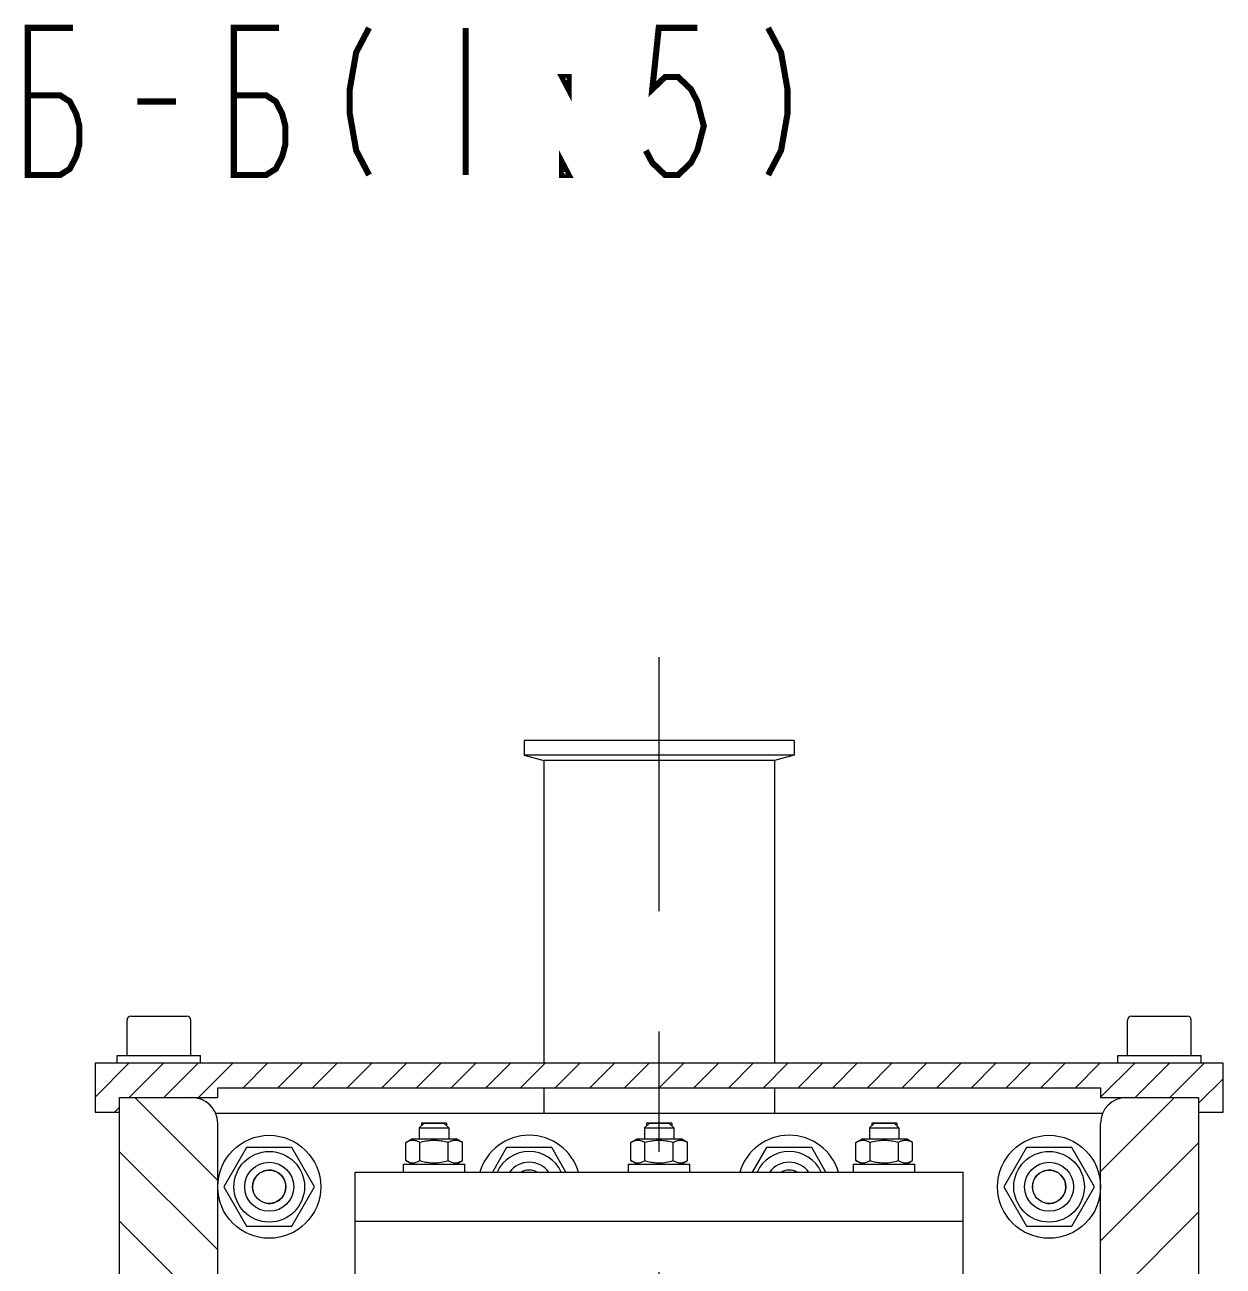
# Model space of a CAD drawing. Header units: millimetres. Extents: x 0 to 1189, y 0 to 841.
# Drawn here: x 127.3 to 176.2, y 470.7 to 521.3 of the extents above; entities that cross this region are included whole.
import ezdxf

# ---------------------------------------------------------------- set-up
doc = ezdxf.new("R2010")
doc.units = ezdxf.units.MM
doc.header["$LTSCALE"] = 65.395
doc.linetypes.add('CENTER', pattern=[0.6, 0.375, -0.075, 0.075, -0.075])
doc.layers.get('0').update_dxf_attribs({"linetype": 'CONTINUOUS'})
doc.layers.add('ALL_AXIS', color=7, linetype='CONTINUOUS')
doc.layers.add('ALL_CHAMFER', color=7, linetype='CONTINUOUS')

msp = doc.modelspace()

# ---------------------------------------------------------------- linework, layer by layer
at = {"color": 2, "linetype": 'CONTINUOUS'}
for p, q in [((131.54535422, 478.94326712), (130.16640178, 477.56431468)), ((132.95956778, 478.94326712), (131.55956778, 477.54326712)), ((134.37378134, 478.94326712), (132.97378134, 477.54326712)), ((135.7879949, 478.94326712), (134.3879949, 477.54326712)), ((137.20220847, 478.94326712), (136.20220847, 477.94326712)), ((138.61642203, 478.94326712), (137.61642203, 477.94326712)), ((140.03063559, 478.94326712), (139.03063559, 477.94326712)), ((141.44484915, 478.94326712), (140.44484915, 477.94326712)), ((142.85906272, 478.94326712), (141.85906272, 477.94326712)), ((144.27327628, 478.94326712), (143.27327628, 477.94326712)), ((145.68748984, 478.94326712), (144.68748984, 477.94326712)), ((147.1017034, 478.94326712), (146.1017034, 477.94326712)), ((148.51591697, 478.94326712), (147.51591697, 477.94326712)), ((149.93013053, 478.94326712), (148.93013053, 477.94326712)), ((151.34434409, 478.94326712), (150.34434409, 477.94326712)), ((152.75855765, 478.94326712), (151.75855765, 477.94326712)), ((154.17277122, 478.94326712), (153.17277122, 477.94326712)), ((155.58698478, 478.94326712), (154.58698478, 477.94326712)), ((157.00119834, 478.94326712), (156.00119834, 477.94326712)), ((158.4154119, 478.94326712), (157.4154119, 477.94326712)), ((159.82962546, 478.94326712), (158.82962546, 477.94326712)), ((161.24383903, 478.94326712), (160.24383903, 477.94326712)), ((162.65805259, 478.94326712), (161.65805259, 477.94326712)), ((164.07226615, 478.94326712), (163.07226615, 477.94326712)), ((165.48647971, 478.94326712), (164.48647971, 477.94326712)), ((166.90069328, 478.94326712), (165.90069328, 477.94326712)), ((168.31490684, 478.94326712), (167.31490684, 477.94326712)), ((169.7291204, 478.94326712), (168.7291204, 477.94326712)), ((171.14333396, 478.94326712), (170.14333396, 477.94326712)), ((172.55754753, 478.94326712), (171.16640178, 477.55212137)), ((173.97176109, 478.94326712), (172.57176109, 477.54326712)), ((175.38597465, 478.94326712), (173.98597465, 477.54326712)), ((176.16640178, 478.30948069), (175.16640178, 477.30948069)), ((131.78442009, 477.54326712), (135.16640178, 474.16128544)), ((174.17995697, 477.54326712), (171.16640178, 474.52971193)), ((131.16640178, 477.15010112), (130.95956778, 476.94326712)), ((143.47313504, 476.50326712), (143.47313504, 476.38986966)), ((144.49992996, 476.50326712), (144.49992996, 476.38986966)), ((152.65300432, 476.50326712), (152.65300432, 476.38986966)), ((153.67979924, 476.50326712), (153.67979924, 476.38986966)), ((161.8328736, 476.50326712), (161.8328736, 476.38986966)), ((162.85966852, 476.50326712), (162.85966852, 476.38986966)), ((131.16640178, 475.33285832), (135.16640178, 471.33285832)), ((175.16640178, 475.7012848), (171.16640178, 471.7012848)), ((175.16640178, 472.87285768), (171.16640178, 468.87285768)), ((131.16640178, 472.50443119), (135.16640178, 468.50443119))]:
    msp.add_line(p, q, dxfattribs=at)
at = {"color": 7, "linetype": 'CONTINUOUS'}
for p, q in [((130.16640178, 478.94326712), (130.16640178, 476.94326712)), ((176.16640178, 478.94326712), (130.16640178, 478.94326712)), ((176.16640178, 476.94326712), (176.16640178, 478.94326712)), ((135.16640178, 477.54326712), (135.16640178, 477.94326712)), ((135.16640178, 477.94326712), (171.16640178, 477.94326712)), ((171.16640178, 477.94326712), (171.16640178, 477.54326712)), ((131.16640178, 413.54326712), (131.16640178, 477.54326712)), ((131.16640178, 477.54326712), (135.16640178, 477.54326712)), ((171.16640178, 477.54326712), (175.16640178, 477.54326712)), ((175.16640178, 477.54326712), (175.16640178, 413.54326712)), ((130.16640178, 476.94326712), (131.16640178, 476.94326712)), ((135.07852054, 476.90326712), (171.25428301, 476.90326712)), ((175.16640178, 476.94326712), (176.16640178, 476.94326712)), ((135.16640178, 420.74326712), (135.16640178, 476.48326712)), ((144.49992996, 476.50326712), (143.47313504, 476.50326712)), ((153.67979924, 476.50326712), (152.65300432, 476.50326712)), ((162.85966852, 476.50326712), (161.8328736, 476.50326712)), ((171.16640178, 420.74326712), (171.16640178, 476.48326712)), ((142.83183196, 475.7162157), (143.0865325, 475.86326712)), ((143.08653941, 475.86326712), (144.88652558, 475.86326712)), ((145.14123303, 475.7162157), (144.8865325, 475.86326712)), ((152.01170124, 475.7162157), (152.26640178, 475.86326712)), ((152.26640869, 475.86326712), (154.06639486, 475.86326712)), ((154.32110231, 475.7162157), (154.06640178, 475.86326712)), ((161.19157052, 475.7162157), (161.44627106, 475.86326712)), ((161.44627797, 475.86326712), (163.24626414, 475.86326712)), ((163.50097159, 475.7162157), (163.24627106, 475.86326712)), ((136.34264135, 475.50326712), (135.41888091, 473.90326712)), ((138.19016221, 475.50326712), (136.34264135, 475.50326712)), ((139.11392264, 473.90326712), (138.19016221, 475.50326712)), ((142.83183196, 474.97031855), (142.83183196, 475.7162157)), ((143.37542372, 475.73483976), (143.40918223, 475.7162157)), ((143.40918223, 474.97031855), (143.40918223, 475.7162157)), ((144.56388276, 474.97031855), (144.56388276, 475.7162157)), ((145.14123303, 474.97031855), (145.14123303, 475.7162157)), ((146.94264134, 475.50326712), (146.36529108, 474.50326712)), ((148.79016221, 475.50326712), (146.94264134, 475.50326712)), ((149.36751248, 474.50326712), (148.79016221, 475.50326712)), ((152.01170124, 474.97031855), (152.01170124, 475.7162157)), ((152.555293, 475.73483976), (152.58905151, 475.7162157)), ((152.58905151, 474.97031855), (152.58905151, 475.7162157)), ((153.74375204, 474.97031855), (153.74375204, 475.7162157)), ((154.32110231, 474.97031855), (154.32110231, 475.7162157)), ((157.54264134, 475.50326712), (156.96529108, 474.50326712)), ((159.39016221, 475.50326712), (157.54264134, 475.50326712)), ((159.96751248, 474.50326712), (159.39016221, 475.50326712)), ((161.19157052, 474.97031855), (161.19157052, 475.7162157)), ((161.73516228, 475.73483976), (161.76892079, 475.7162157)), ((161.76892079, 474.97031855), (161.76892079, 475.7162157)), ((162.92362133, 474.97031855), (162.92362133, 475.7162157)), ((163.50097159, 474.97031855), (163.50097159, 475.7162157)), ((168.14264134, 475.50326712), (167.21888091, 473.90326712)), ((169.99016221, 475.50326712), (168.14264134, 475.50326712)), ((170.91392264, 473.90326712), (169.99016221, 475.50326712)), ((143.37127052, 474.94952184), (143.40918223, 474.97031855)), ((152.5511398, 474.94952184), (152.58905151, 474.97031855)), ((161.73100908, 474.94952184), (161.76892079, 474.97031855)), ((135.41888091, 473.90326712), (136.34264135, 472.30326712)), ((138.19016221, 472.30326712), (139.11392264, 473.90326712)), ((167.21888091, 473.90326712), (168.14264134, 472.30326712)), ((169.99016221, 472.30326712), (170.91392264, 473.90326712)), ((136.34264135, 472.30326712), (138.19016221, 472.30326712)), ((140.76650278, 472.50326712), (165.56630077, 472.50326712)), ((168.14264134, 472.30326712), (169.99016221, 472.30326712))]:
    msp.add_line(p, q, dxfattribs=at)
at = {"color": 2, "linetype": 'CONTINUOUS', "const_width": 0.25}
for points in [[(127.42458354, 518.4095853), (128.7370809, 518.4095853), (129.13083192, 518.15961517), (129.39332958, 517.65960236), (129.52458295, 517.15958954), (129.52458295, 516.4096066), (129.39332958, 515.90959378), (129.13083192, 515.40958096), (128.7370809, 515.15961084), (127.42458354, 515.15961084), (127.42458354, 521.15958322), (129.26207622, 521.15958322)], [(135.82458116, 518.4095853), (137.13707852, 518.4095853), (137.53082954, 518.15961517), (137.7933272, 517.65960236), (137.92458057, 517.15958954), (137.92458057, 516.4096066), (137.7933272, 515.90959378), (137.53082954, 515.40958096), (137.13707852, 515.15961084), (135.82458116, 515.15961084), (135.82458116, 521.15958322), (137.66208291, 521.15958322)], [(141.33707733, 521.15958322), (140.81208202, 520.15959387), (140.54958436, 518.65959171), (140.54958436, 517.65960236), (140.81208202, 516.15960019), (141.33707733, 515.15961084)], [(145.27457848, 521.15958322), (145.27457848, 515.15961084)], [(154.72457581, 521.15958322), (153.14957172, 521.15958322), (152.88708313, 518.65959171), (153.41207845, 519.15960452), (153.93707376, 519.15960452), (154.46208722, 518.65959171), (154.72457581, 518.15961517), (154.98708253, 517.15958954), (154.72457581, 516.15960019), (154.46208722, 515.65958737), (153.93707376, 515.15961084), (153.41207845, 515.15961084), (152.88708313, 515.65958737), (152.6245764, 516.15960019)], [(157.61207726, 521.15958322), (158.13707257, 520.15959387), (158.3995793, 518.65959171), (158.3995793, 517.65960236), (158.13707257, 516.15960019), (157.61207726, 515.15961084)], [(149.47457729, 519.15960452), (149.47457729, 518.65959171), (149.21207964, 519.15960452), (149.47457729, 519.15960452)], [(131.88708001, 518.15961517), (133.4620841, 518.15961517)], [(149.47457729, 515.15961084), (149.21207964, 515.15961084), (149.21207964, 515.65958737), (149.47457729, 515.15961084)]]:
    msp.add_lwpolyline(points, dxfattribs=at)
at = {"color": 7, "linetype": 'CONTINUOUS'}
for points in [[(142.83183196, 475.7162157), (142.86560157, 475.73484569), (142.89870945, 475.7512768), (142.93105505, 475.76548869), (142.96293998, 475.77754236), (142.99461667, 475.78751566), (143.02613213, 475.79533761), (143.05761878, 475.80097742), (143.0890729, 475.80439225), (143.12053905, 475.8055223), (143.15200483, 475.80438764), (143.18345827, 475.80096828), (143.21494267, 475.79532462), (143.24645326, 475.78749993), (143.27812227, 475.77752567), (143.30999522, 475.76547411), (143.34232756, 475.75126611), (143.37542372, 475.73483976)], [(143.40918223, 475.7162157), (143.47012924, 475.73310261), (143.52992489, 475.74819333), (143.58841249, 475.76146772), (143.64606209, 475.77298617), (143.70325618, 475.78281734), (143.76010063, 475.79091632), (143.81681994, 475.79727465), (143.8734408, 475.80185175), (143.93007124, 475.80460674), (143.98669186, 475.80553209), (144.04331629, 475.8045961), (144.09995352, 475.80183035), (144.15658273, 475.79724181), (144.21330695, 475.79087261), (144.27014699, 475.7827641), (144.32732868, 475.77292552), (144.38496914, 475.7613992), (144.44341532, 475.74812732), (144.50310144, 475.73306068), (144.56388276, 475.7162157)], [(144.56388276, 475.7162157), (144.5942635, 475.73305604), (144.62410477, 475.74812169), (144.65333633, 475.76139749), (144.68216888, 475.77292891), (144.71076936, 475.78277), (144.73919875, 475.79087978), (144.76757037, 475.79724906), (144.79589424, 475.80183645), (144.82422168, 475.80459972), (144.85254216, 475.8055321), (144.88086038, 475.80460198), (144.90918204, 475.80184158), (144.93749674, 475.79725862), (144.96585756, 475.79089496), (144.99427681, 475.7827919), (145.02286644, 475.77295887), (145.05167827, 475.76144202), (145.08090499, 475.74817257), (145.11078283, 475.73309045), (145.14123303, 475.7162157)], [(152.01170124, 475.7162157), (152.04547085, 475.73484569), (152.07857873, 475.7512768), (152.11092433, 475.76548869), (152.14280926, 475.77754236), (152.17448595, 475.78751566), (152.20600141, 475.79533761), (152.23748806, 475.80097742), (152.26894218, 475.80439225), (152.30040833, 475.8055223), (152.33187411, 475.80438764), (152.36332755, 475.80096828), (152.39481195, 475.79532462), (152.42632254, 475.78749993), (152.45799155, 475.77752567), (152.4898645, 475.76547411), (152.52219684, 475.75126611), (152.555293, 475.73483976)], [(152.58905151, 475.7162157), (152.64999852, 475.73310261), (152.70979417, 475.74819333), (152.76828177, 475.76146772), (152.82593137, 475.77298617), (152.88312546, 475.78281734), (152.93996991, 475.79091632), (152.99668922, 475.79727465), (153.05331008, 475.80185175), (153.10994052, 475.80460674), (153.16656114, 475.80553209), (153.22318557, 475.8045961), (153.2798228, 475.80183035), (153.33645201, 475.79724181), (153.39317623, 475.79087261), (153.45001627, 475.7827641), (153.50719797, 475.77292552), (153.56483842, 475.7613992), (153.6232846, 475.74812732), (153.68297072, 475.73306068), (153.74375204, 475.7162157)], [(153.74375204, 475.7162157), (153.77413278, 475.73305604), (153.80397405, 475.74812169), (153.83320561, 475.76139749), (153.86203816, 475.77292891), (153.89063864, 475.78277), (153.91906803, 475.79087978), (153.94743965, 475.79724906), (153.97576352, 475.80183645), (154.00409096, 475.80459972), (154.03241144, 475.8055321), (154.06072966, 475.80460198), (154.08905132, 475.80184158), (154.11736602, 475.79725862), (154.14572684, 475.79089496), (154.17414609, 475.7827919), (154.20273572, 475.77295887), (154.23154755, 475.76144202), (154.26077427, 475.74817257), (154.29065211, 475.73309045), (154.32110231, 475.7162157)], [(161.19157052, 475.7162157), (161.22534013, 475.73484569), (161.25844801, 475.7512768), (161.29079361, 475.76548869), (161.32267854, 475.77754236), (161.35435523, 475.78751566), (161.38587069, 475.79533761), (161.41735734, 475.80097742), (161.44881146, 475.80439225), (161.48027761, 475.8055223), (161.51174339, 475.80438764), (161.54319683, 475.80096828), (161.57468123, 475.79532462), (161.60619182, 475.78749993), (161.63786083, 475.77752567), (161.66973378, 475.76547411), (161.70206612, 475.75126611), (161.73516228, 475.73483976)], [(161.76892079, 475.7162157), (161.8298678, 475.73310261), (161.88966345, 475.74819333), (161.94815105, 475.76146772), (162.00580065, 475.77298617), (162.06299474, 475.78281734), (162.11983919, 475.79091632), (162.1765585, 475.79727465), (162.23317936, 475.80185175), (162.2898098, 475.80460674), (162.34643042, 475.80553209), (162.40305485, 475.8045961), (162.45969208, 475.80183035), (162.51632129, 475.79724181), (162.57304551, 475.79087261), (162.62988555, 475.7827641), (162.68706725, 475.77292552), (162.7447077, 475.7613992), (162.80315388, 475.74812732), (162.86284, 475.73306068), (162.92362133, 475.7162157)], [(162.92362133, 475.7162157), (162.95400206, 475.73305604), (162.98384333, 475.74812169), (163.01307489, 475.76139749), (163.04190744, 475.77292891), (163.07050792, 475.78277), (163.09893731, 475.79087978), (163.12730893, 475.79724906), (163.1556328, 475.80183645), (163.18396024, 475.80459972), (163.21228072, 475.8055321), (163.24059894, 475.80460198), (163.2689206, 475.80184158), (163.2972353, 475.79725862), (163.32559612, 475.79089496), (163.35401537, 475.7827919), (163.382605, 475.77295887), (163.41141683, 475.76144202), (163.44064355, 475.74817257), (163.47052139, 475.73309045), (163.50097159, 475.7162157)], [(142.83183196, 474.97031855), (142.86976777, 474.94950936), (142.90691973, 474.93147304), (142.94315591, 474.916229), (142.97887211, 474.90371906), (143.01441044, 474.89385717), (143.04980002, 474.88674649), (143.08519187, 474.88245345), (143.12056236, 474.88100215), (143.15593152, 474.88246233), (143.19131941, 474.88676352), (143.22670348, 474.89388128), (143.26223165, 474.90374726), (143.29792855, 474.9162558), (143.33414152, 474.9314944), (143.37127052, 474.94952184)], [(143.40918223, 474.97031855), (143.46949723, 474.95359314), (143.52883837, 474.93860172), (143.58706472, 474.92535562), (143.64459909, 474.91382083), (143.70178111, 474.90394968), (143.75871943, 474.89579454), (143.81563235, 474.88937525), (143.87253048, 474.88474179), (143.92950762, 474.88195783), (143.9865325, 474.88100215)], [(143.9865325, 474.88100215), (144.05803921, 474.88251906), (144.12945517, 474.88686908), (144.20070072, 474.8940974), (144.2720148, 474.90406844), (144.34338539, 474.91664515), (144.41548566, 474.93187711), (144.48906843, 474.94976873), (144.56388276, 474.97031855)], [(144.56388276, 474.97031855), (144.60181858, 474.94950936), (144.63897054, 474.93147304), (144.67520672, 474.916229), (144.71092292, 474.90371906), (144.74646125, 474.89385717), (144.78185083, 474.88674649), (144.81724267, 474.88245345), (144.85261317, 474.88100215), (144.88798233, 474.88246233), (144.92337022, 474.88676352), (144.95875429, 474.89388128), (144.99428246, 474.90374726), (145.02997936, 474.9162558), (145.06619232, 474.9314944), (145.10332132, 474.94952184), (145.14123303, 474.97031855)], [(152.01170124, 474.97031855), (152.04963705, 474.94950936), (152.08678901, 474.93147304), (152.12302519, 474.916229), (152.15874139, 474.90371906), (152.19427972, 474.89385717), (152.2296693, 474.88674649), (152.26506115, 474.88245345), (152.30043164, 474.88100215), (152.3358008, 474.88246233), (152.37118869, 474.88676352), (152.40657276, 474.89388128), (152.44210093, 474.90374726), (152.47779783, 474.9162558), (152.5140108, 474.9314944), (152.5511398, 474.94952184)], [(152.58905151, 474.97031855), (152.64936651, 474.95359314), (152.70870765, 474.93860172), (152.766934, 474.92535562), (152.82446837, 474.91382083), (152.88165039, 474.90394968), (152.93858871, 474.89579454), (152.99550163, 474.88937525), (153.05239976, 474.88474179), (153.1093769, 474.88195783), (153.16640178, 474.88100215)], [(153.16640178, 474.88100215), (153.23790849, 474.88251906), (153.30932445, 474.88686908), (153.38057, 474.8940974), (153.45188408, 474.90406844), (153.52325467, 474.91664515), (153.59535494, 474.93187711), (153.66893771, 474.94976873), (153.74375204, 474.97031855)], [(153.74375204, 474.97031855), (153.78168786, 474.94950936), (153.81883982, 474.93147304), (153.855076, 474.916229), (153.8907922, 474.90371906), (153.92633053, 474.89385717), (153.96172011, 474.88674649), (153.99711195, 474.88245345), (154.03248245, 474.88100215), (154.06785161, 474.88246233), (154.1032395, 474.88676352), (154.13862357, 474.89388128), (154.17415174, 474.90374726), (154.20984864, 474.9162558), (154.2460616, 474.9314944), (154.2831906, 474.94952184), (154.32110231, 474.97031855)], [(161.19157052, 474.97031855), (161.22950633, 474.94950936), (161.26665829, 474.93147304), (161.30289447, 474.916229), (161.33861067, 474.90371906), (161.374149, 474.89385717), (161.40953858, 474.88674649), (161.44493043, 474.88245345), (161.48030092, 474.88100215), (161.51567008, 474.88246233), (161.55105797, 474.88676352), (161.58644204, 474.89388128), (161.62197021, 474.90374726), (161.65766712, 474.9162558), (161.69388008, 474.9314944), (161.73100908, 474.94952184)], [(161.76892079, 474.97031855), (161.82923579, 474.95359314), (161.88857693, 474.93860172), (161.94680328, 474.92535562), (162.00433765, 474.91382083), (162.06151967, 474.90394968), (162.11845799, 474.89579454), (162.17537091, 474.88937525), (162.23226904, 474.88474179), (162.28924618, 474.88195783), (162.34627106, 474.88100215)], [(162.34627106, 474.88100215), (162.41777777, 474.88251906), (162.48919373, 474.88686908), (162.56043928, 474.8940974), (162.63175336, 474.90406844), (162.70312395, 474.91664515), (162.77522422, 474.93187711), (162.84880699, 474.94976873), (162.92362133, 474.97031855)], [(162.92362133, 474.97031855), (162.96155714, 474.94950936), (162.9987091, 474.93147304), (163.03494528, 474.916229), (163.07066148, 474.90371906), (163.10619981, 474.89385717), (163.14158939, 474.88674649), (163.17698123, 474.88245345), (163.21235173, 474.88100215), (163.24772089, 474.88246233), (163.28310878, 474.88676352), (163.31849285, 474.89388128), (163.35402102, 474.90374726), (163.38971792, 474.9162558), (163.42593088, 474.9314944), (163.46305988, 474.94952184), (163.50097159, 474.97031855)]]:
    msp.add_lwpolyline(points, dxfattribs=at)
for centre in [(137.26640178, 473.90326712), (169.06640178, 473.90326712)]:
    msp.add_circle(centre, 1.44, dxfattribs=at)
for centre, radius, start, end in [((134.10640178, 476.48326712), 1.06, 0, 90), ((172.22640178, 476.48326712), 1.06, 90, 180), ((147.86640178, 473.90326712), 1.44, 24.63660639, 155.357766846), ((158.46640178, 473.90326712), 1.44, 24.63660639, 155.357766846)]:
    msp.add_arc(centre, radius, start, end, dxfattribs=at)
at = {"color": 2, "linetype": 'CONTINUOUS'}
for centre, start, end in [((137.26640178, 473.90326712), 255, 195), ((147.86640178, 473.90326712), 61.947795246, 118.066428751), ((158.46640178, 473.90326712), 61.947795246, 118.066428751), ((169.06640178, 473.90326712), 255, 195)]:
    msp.add_arc(centre, 0.68, start, end, dxfattribs=at)
at = {"layer": 'ALL_AXIS', "color": 7, "linetype": 'CENTER'}
msp.add_line((153.16640178, 445.90326712), (153.16640178, 495.49674264), dxfattribs=at)
at = {"layer": 'ALL_AXIS', "color": 7, "linetype": 'CONTINUOUS'}
for p, q in [((147.66640178, 492.10326712), (147.66640178, 491.50326712)), ((158.66640178, 492.10326712), (147.66640178, 492.10326712)), ((158.66640178, 492.10326712), (158.66640178, 491.50326712)), ((158.66640178, 491.50326712), (147.66640178, 491.50326712)), ((147.66640178, 491.50326712), (148.46640178, 491.28890777)), ((158.66640178, 491.50326712), (157.86640178, 491.28890777)), ((148.46640178, 491.28890777), (148.46640178, 478.94326712)), ((157.86640178, 491.28890777), (148.46640178, 491.28890777)), ((157.86640178, 491.28890777), (157.86640178, 478.94326712)), ((131.46640178, 479.26326712), (131.46640178, 480.70326712)), ((131.62640178, 480.86326712), (133.90640178, 480.86326712)), ((134.06640178, 479.26326712), (134.06640178, 480.70326712)), ((172.26640178, 479.26326712), (172.26640178, 480.70326712)), ((172.42640178, 480.86326712), (174.70640178, 480.86326712)), ((174.86640178, 479.26326712), (174.86640178, 480.70326712)), ((131.06640178, 478.94326712), (131.06640178, 479.26326712)), ((131.06640178, 479.26326712), (134.46640178, 479.26326712)), ((134.46640178, 478.94326712), (134.46640178, 479.26326712)), ((171.86640178, 478.94326712), (171.86640178, 479.26326712)), ((171.86640178, 479.26326712), (175.26640178, 479.26326712)), ((175.26640178, 478.94326712), (175.26640178, 479.26326712)), ((148.46640178, 477.94326712), (148.46640178, 476.90326712)), ((157.86640178, 477.94326712), (157.86640178, 476.90326712)), ((143.3865325, 476.30326712), (143.3865325, 475.86326712)), ((144.5865325, 476.30326712), (144.5865325, 475.86326712)), ((152.56640178, 476.30326712), (152.56640178, 475.86326712)), ((153.76640178, 476.30326712), (153.76640178, 475.86326712)), ((161.74627106, 476.30326712), (161.74627106, 475.86326712)), ((162.94627106, 476.30326712), (162.94627106, 475.86326712)), ((142.7365325, 474.50326712), (142.7365325, 474.82326712)), ((142.7365344, 474.82326712), (145.2365306, 474.82326712)), ((143.0865325, 474.82326712), (142.83183196, 474.97031855)), ((144.8865325, 474.82326712), (145.14123303, 474.97031855)), ((145.2365325, 474.50326712), (145.2365325, 474.82326712)), ((151.91640178, 474.50326712), (151.91640178, 474.82326712)), ((151.91640368, 474.82326712), (154.41639988, 474.82326712)), ((152.26640178, 474.82326712), (152.01170124, 474.97031855)), ((154.06640178, 474.82326712), (154.32110231, 474.97031855)), ((154.41640178, 474.50326712), (154.41640178, 474.82326712)), ((161.09627106, 474.50326712), (161.09627106, 474.82326712)), ((161.09627296, 474.82326712), (163.59626916, 474.82326712)), ((161.44627106, 474.82326712), (161.19157052, 474.97031855)), ((163.24627106, 474.82326712), (163.50097159, 474.97031855)), ((163.59627106, 474.50326712), (163.59627106, 474.82326712)), ((140.76640178, 469.90326712), (140.76640178, 474.50326712)), ((140.76642063, 474.50326712), (165.56638292, 474.50326712)), ((165.56640178, 469.90326712), (165.56640178, 474.50326712)), ((140.76642063, 472.50326712), (165.56638292, 472.50326712))]:
    msp.add_line(p, q, dxfattribs=at)
for centre in [(137.26640178, 473.90326712), (169.06640178, 473.90326712)]:
    msp.add_circle(centre, 2.1, dxfattribs=at)
for centre, radius, start, end in [((131.62640178, 480.70326712), 0.16, 90, 180), ((133.90640178, 480.70326712), 0.16, 0, 90), ((172.42640178, 480.70326712), 0.16, 90, 180), ((174.70640178, 480.70326712), 0.16, 0, 90), ((147.86640178, 473.90326712), 2.1, 16.606477128, 163.393522872), ((158.46640178, 473.90326712), 2.1, 16.606477128, 163.393522872)]:
    msp.add_arc(centre, radius, start, end, dxfattribs=at)
at = {"layer": 'ALL_CHAMFER', "color": 7, "linetype": 'CONTINUOUS'}
for p, q in [((143.5865325, 476.50326712), (143.3865325, 476.30326712)), ((143.5865325, 476.50326712), (144.3865325, 476.50326712)), ((144.3865325, 476.50326712), (144.5865325, 476.30326712)), ((152.76640178, 476.50326712), (152.56640178, 476.30326712)), ((152.76640178, 476.50326712), (153.56640178, 476.50326712)), ((153.56640178, 476.50326712), (153.76640178, 476.30326712)), ((161.94627106, 476.50326712), (161.74627106, 476.30326712)), ((161.94627106, 476.50326712), (162.74627106, 476.50326712)), ((162.74627106, 476.50326712), (162.94627106, 476.30326712)), ((143.3865325, 476.30326712), (143.3865325, 475.86326712)), ((143.3865325, 476.30326712), (144.5865325, 476.30326712)), ((144.5865325, 476.30326712), (144.5865325, 475.86326712)), ((152.56640178, 476.30326712), (152.56640178, 475.86326712)), ((152.56640178, 476.30326712), (153.76640178, 476.30326712)), ((153.76640178, 476.30326712), (153.76640178, 475.86326712)), ((161.74627106, 476.30326712), (161.74627106, 475.86326712)), ((161.74627106, 476.30326712), (162.94627106, 476.30326712)), ((162.94627106, 476.30326712), (162.94627106, 475.86326712))]:
    msp.add_line(p, q, dxfattribs=at)
for centre, radius in [((137.26640178, 473.90326712), 1), ((169.06640178, 473.90326712), 1), ((137.26640178, 473.90326712), 0.68), ((169.06640178, 473.90326712), 0.68)]:
    msp.add_circle(centre, radius, dxfattribs=at)
for centre, radius, start, end in [((147.86640178, 473.90326712), 1, 36.920328366, 143.079671634), ((158.46640178, 473.90326712), 1, 36.920328366, 143.079671634), ((147.86640178, 473.90326712), 0.68, 61.967265251, 118.032734749), ((158.46640178, 473.90326712), 0.68, 61.967265251, 118.032734749)]:
    msp.add_arc(centre, radius, start, end, dxfattribs=at)

doc.saveas('drawing.dxf')
